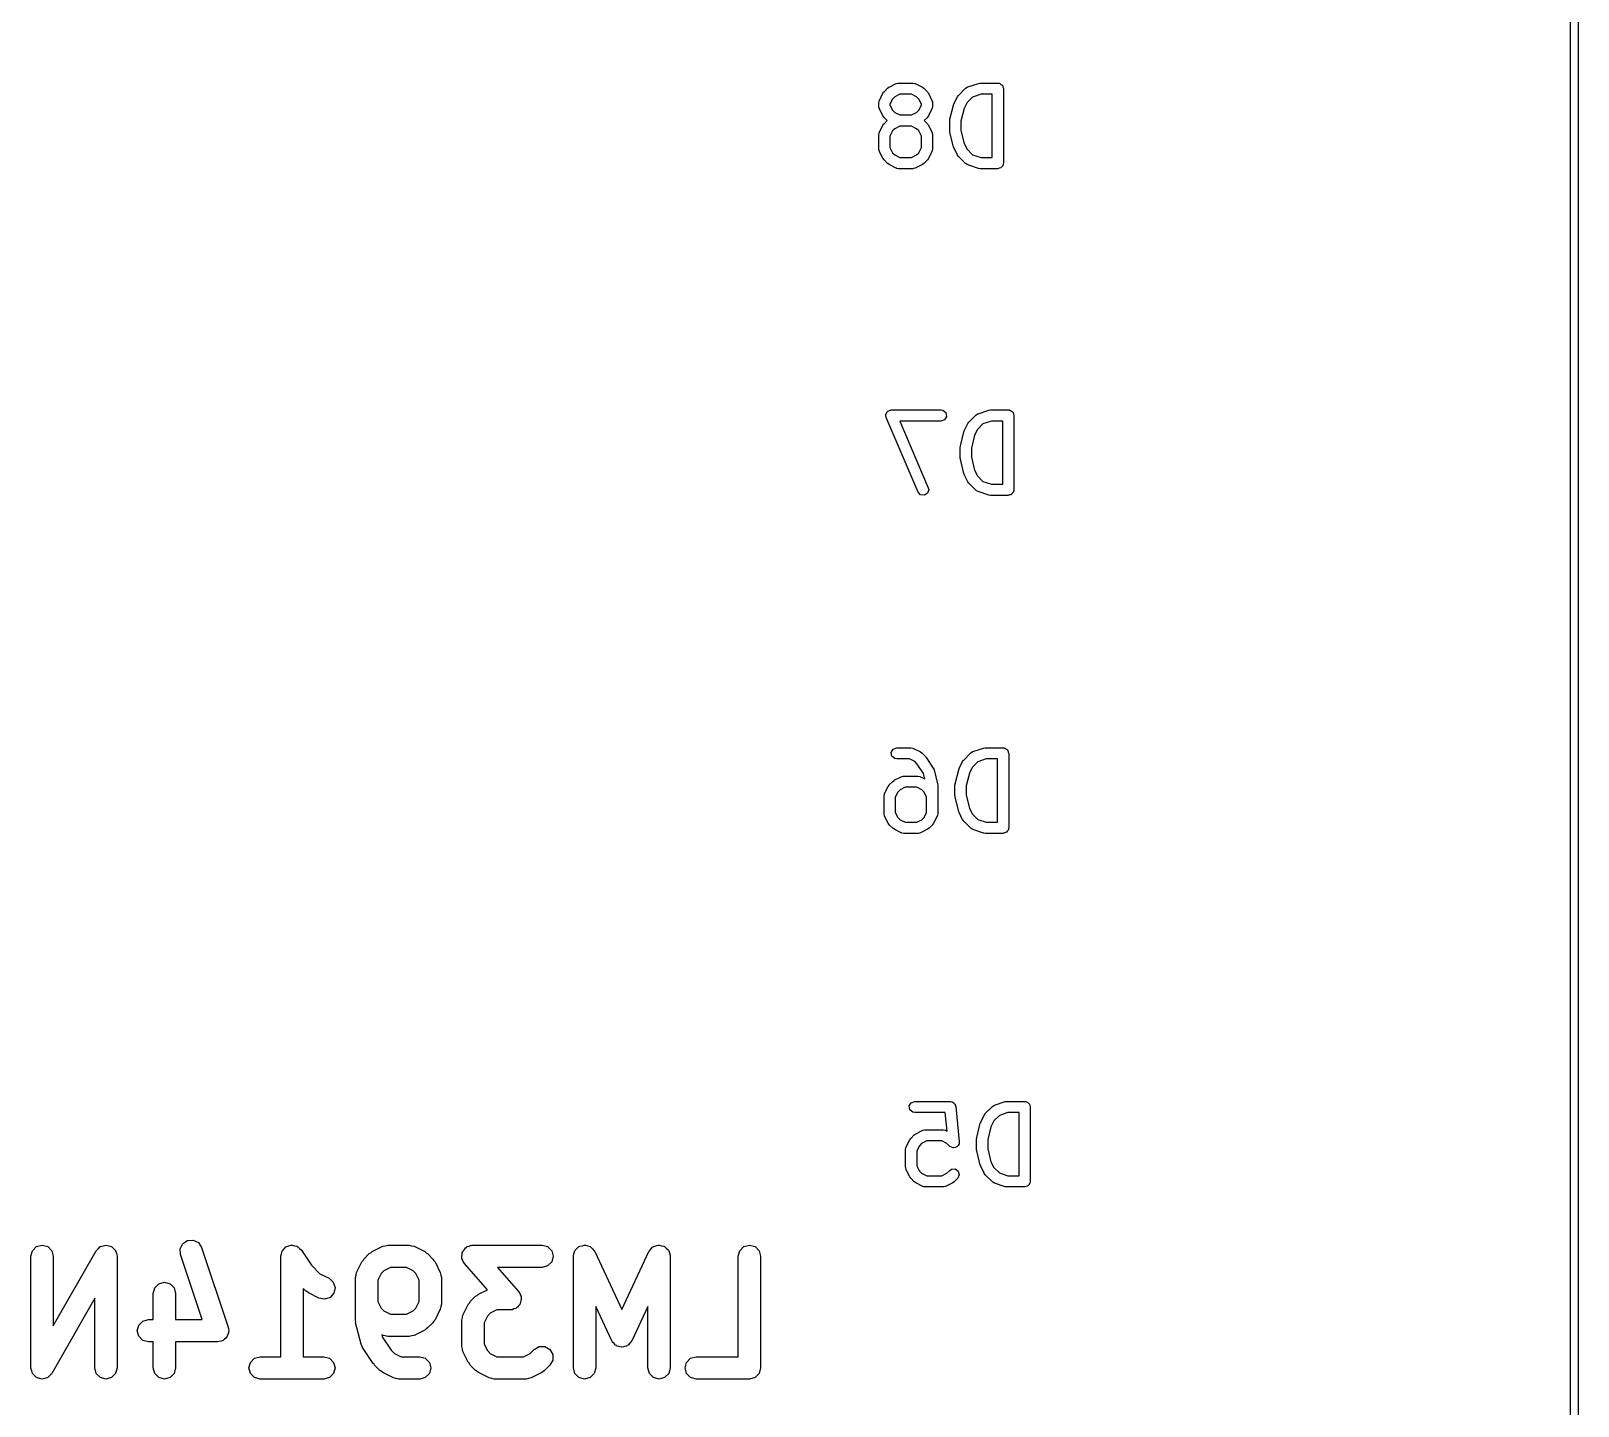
# Model space of a CAD drawing. Extents: x 10 to 287, y -200 to -10.
# Drawn here: x 157.06 to 177.84, y -107.47 to -89 of the extents above; entities that cross this region are included whole.
import ezdxf

# ---------------------------------------------------------------- set-up
doc = ezdxf.new("R2010")
doc.units = 0
doc.layers.add('BLACK', color=7, linetype='CONTINUOUS')

msp = doc.modelspace()

# ---------------------------------------------------------------- linework, layer by layer
at = {"layer": 'BLACK', "linetype": 'CONTINUOUS'}
for p, q in [((177.84, -55.235), (177.84, -125.185)), ((177.74, -125.135), (177.74, -55.285)), ((168.566, -89.767), (168.585, -89.7541)), ((168.585, -89.7541), (168.586, -89.7529)), ((168.586, -89.7529), (168.681, -89.7053)), ((168.681, -89.7053), (168.706, -89.6979)), ((168.706, -89.6979), (168.711, -89.6989)), ((168.711, -89.6989), (168.715, -89.6974)), ((168.715, -89.6974), (168.905, -89.6974)), ((168.905, -89.6974), (168.931, -89.7019)), ((168.931, -89.7019), (168.934, -89.7048)), ((168.934, -89.7048), (168.939, -89.7053)), ((168.939, -89.7053), (169.034, -89.7529)), ((169.034, -89.7529), (169.052, -89.7663)), ((169.614, -89.767), (169.635, -89.752)), ((169.635, -89.752), (169.64, -89.7516)), ((169.64, -89.7516), (169.643, -89.7488)), ((169.643, -89.7488), (169.786, -89.7012)), ((169.786, -89.7012), (169.808, -89.6979)), ((169.808, -89.6979), (169.81, -89.6974)), ((169.81, -89.6974), (170.048, -89.6974)), ((170.048, -89.6974), (170.058, -89.6991)), ((170.058, -89.6991), (170.061, -89.6985)), ((170.061, -89.6985), (170.064, -89.7002)), ((170.064, -89.7002), (170.074, -89.7019)), ((170.074, -89.7019), (170.089, -89.7144)), ((170.089, -89.7144), (170.106, -89.7242)), ((170.106, -89.7242), (170.108, -89.7305)), ((170.108, -89.7305), (170.113, -89.7349)), ((170.113, -89.7349), (170.116, -89.7541)), ((170.116, -89.7541), (170.123, -89.7724)), ((168.449, -89.9629), (168.454, -89.9372)), ((168.449, -90.0105), (168.449, -89.9629)), ((168.454, -89.9372), (168.457, -89.9338)), ((168.457, -89.9293), (168.505, -89.8341)), ((168.457, -89.9338), (168.457, -89.9293)), ((168.505, -89.8341), (168.518, -89.8161)), ((168.518, -89.8161), (168.519, -89.8146)), ((168.519, -89.8146), (168.566, -89.767)), ((168.634, -89.912), (168.599, -89.9806)), ((168.664, -89.8816), (168.634, -89.912)), ((168.732, -89.8474), (168.664, -89.8816)), ((168.888, -89.8474), (168.732, -89.8474)), ((168.956, -89.8816), (168.888, -89.8474)), ((168.986, -89.912), (168.956, -89.8816)), ((169.021, -89.9806), (168.986, -89.912)), ((169.052, -89.7663), (169.054, -89.767)), ((169.054, -89.767), (169.101, -89.8146)), ((169.101, -89.8146), (169.114, -89.833)), ((169.114, -89.833), (169.115, -89.8341)), ((169.115, -89.8341), (169.163, -89.9293)), ((169.163, -89.9293), (169.17, -89.9543)), ((169.17, -89.9543), (169.169, -89.9586)), ((169.169, -89.9586), (169.171, -89.9629)), ((169.171, -89.9629), (169.171, -90.0105)), ((169.457, -89.9769), (169.505, -89.8817)), ((169.505, -89.8817), (169.518, -89.8637)), ((169.518, -89.8637), (169.519, -89.8622)), ((169.519, -89.8622), (169.614, -89.767)), ((169.634, -89.9597), (169.595, -90.0367)), ((169.708, -89.8856), (169.634, -89.9597)), ((169.822, -89.8474), (169.708, -89.8856)), ((169.973, -89.8474), (169.822, -89.8474)), ((169.973, -90.6974), (169.973, -89.8474)), ((170.123, -89.7724), (170.123, -90.7724)), ((168.451, -90.0147), (168.449, -90.0105)), ((168.45, -90.019), (168.451, -90.0147)), ((168.457, -90.044), (168.45, -90.019)), ((168.505, -90.1393), (168.457, -90.044)), ((168.506, -90.1404), (168.505, -90.1393)), ((168.519, -90.1587), (168.506, -90.1404)), ((168.561, -90.201), (168.519, -90.1587)), ((168.599, -89.9806), (168.599, -89.9928)), ((168.599, -89.9928), (168.634, -90.0613)), ((168.634, -90.0613), (168.664, -90.0917)), ((168.664, -90.0917), (168.732, -90.126)), ((168.732, -90.126), (168.888, -90.126)), ((168.888, -90.126), (168.956, -90.0917)), ((168.956, -90.0917), (168.986, -90.0613)), ((168.986, -90.0613), (169.021, -89.9928)), ((169.021, -89.9928), (169.021, -89.9806)), ((169.101, -90.1587), (169.059, -90.201)), ((169.102, -90.1573), (169.101, -90.1587)), ((169.115, -90.1393), (169.102, -90.1573)), ((169.163, -90.044), (169.115, -90.1393)), ((169.166, -90.0361), (169.163, -90.0396)), ((169.163, -90.0396), (169.163, -90.044)), ((169.171, -90.0105), (169.166, -90.0361)), ((169.404, -90.1828), (169.452, -89.9923)), ((169.452, -89.9923), (169.457, -89.9805)), ((169.457, -89.9805), (169.457, -89.9769)), ((169.595, -90.0367), (169.552, -90.2102)), ((168.449, -90.3914), (168.454, -90.3658)), ((168.454, -90.3658), (168.457, -90.3623)), ((168.457, -90.3579), (168.505, -90.2626)), ((168.457, -90.3623), (168.457, -90.3579)), ((168.505, -90.2626), (168.518, -90.2446)), ((168.518, -90.2446), (168.519, -90.2432)), ((168.519, -90.2432), (168.561, -90.201)), ((168.634, -90.3406), (168.599, -90.4091)), ((168.664, -90.3102), (168.634, -90.3406)), ((168.732, -90.276), (168.664, -90.3102)), ((168.888, -90.276), (168.732, -90.276)), ((168.956, -90.3102), (168.888, -90.276)), ((168.986, -90.3406), (168.956, -90.3102)), ((169.021, -90.4091), (168.986, -90.3406)), ((169.059, -90.201), (169.101, -90.2432)), ((169.101, -90.2432), (169.114, -90.2615)), ((169.114, -90.2615), (169.115, -90.2626)), ((169.115, -90.2626), (169.163, -90.3579)), ((169.163, -90.3579), (169.17, -90.3829)), ((169.17, -90.3829), (169.169, -90.3872)), ((169.402, -90.201), (169.404, -90.1862)), ((169.402, -90.3438), (169.402, -90.201)), ((169.403, -90.3471), (169.402, -90.3438)), ((169.404, -90.362), (169.403, -90.3471)), ((169.404, -90.1862), (169.404, -90.1828)), ((169.452, -90.5525), (169.404, -90.362)), ((169.552, -90.2102), (169.552, -90.3346)), ((169.552, -90.3346), (169.595, -90.5081)), ((168.449, -90.5819), (168.449, -90.3914)), ((168.451, -90.5861), (168.449, -90.5819)), ((168.45, -90.5905), (168.451, -90.5861)), ((168.457, -90.6154), (168.45, -90.5905)), ((168.599, -90.4091), (168.599, -90.5642)), ((168.599, -90.5642), (168.634, -90.6327)), ((168.986, -90.6327), (169.021, -90.5642)), ((169.021, -90.5642), (169.021, -90.4091)), ((169.171, -90.5819), (169.166, -90.6076)), ((169.169, -90.3872), (169.171, -90.3914)), ((169.171, -90.3914), (169.171, -90.5819)), ((169.454, -90.5554), (169.452, -90.5525)), ((169.457, -90.5678), (169.454, -90.5554)), ((169.505, -90.6631), (169.457, -90.5678)), ((169.595, -90.5081), (169.634, -90.5851)), ((169.634, -90.5851), (169.708, -90.6592)), ((168.505, -90.7107), (168.457, -90.6154)), ((168.506, -90.7118), (168.505, -90.7107)), ((168.519, -90.7302), (168.506, -90.7118)), ((168.566, -90.7778), (168.519, -90.7302)), ((168.568, -90.7785), (168.566, -90.7778)), ((168.586, -90.7918), (168.568, -90.7785)), ((168.681, -90.8395), (168.586, -90.7918)), ((168.634, -90.6327), (168.664, -90.6631)), ((168.664, -90.6631), (168.732, -90.6974)), ((168.732, -90.6974), (168.888, -90.6974)), ((168.888, -90.6974), (168.956, -90.6631)), ((169.034, -90.7918), (168.939, -90.8395)), ((168.956, -90.6631), (168.986, -90.6327)), ((169.035, -90.7907), (169.034, -90.7918)), ((169.054, -90.7778), (169.035, -90.7907)), ((169.101, -90.7302), (169.054, -90.7778)), ((169.102, -90.7287), (169.101, -90.7302)), ((169.115, -90.7107), (169.102, -90.7287)), ((169.163, -90.6154), (169.115, -90.7107)), ((169.166, -90.6076), (169.163, -90.611)), ((169.163, -90.611), (169.163, -90.6154)), ((169.506, -90.6642), (169.505, -90.6631)), ((169.519, -90.6826), (169.506, -90.6642)), ((169.614, -90.7778), (169.519, -90.6826)), ((169.618, -90.7797), (169.614, -90.7778)), ((169.621, -90.7835), (169.618, -90.7797)), ((169.643, -90.7959), (169.621, -90.7835)), ((169.786, -90.8435), (169.643, -90.7959)), ((169.708, -90.6592), (169.822, -90.6974)), ((169.822, -90.6974), (169.973, -90.6974)), ((170.119, -90.798), (170.106, -90.813)), ((170.12, -90.7883), (170.119, -90.798)), ((170.122, -90.7854), (170.12, -90.7883)), ((170.123, -90.7724), (170.121, -90.7821)), ((170.121, -90.7821), (170.122, -90.7854)), ((168.686, -90.84), (168.681, -90.8395)), ((168.689, -90.8429), (168.686, -90.84)), ((168.715, -90.8474), (168.689, -90.8429)), ((168.905, -90.8474), (168.715, -90.8474)), ((168.909, -90.8458), (168.905, -90.8474)), ((168.914, -90.8469), (168.909, -90.8458)), ((168.939, -90.8395), (168.914, -90.8469)), ((169.788, -90.8435), (169.786, -90.8435)), ((169.81, -90.8474), (169.788, -90.8435)), ((170.048, -90.8474), (169.81, -90.8474)), ((170.066, -90.8407), (170.048, -90.8474)), ((170.086, -90.8373), (170.066, -90.8407)), ((170.09, -90.8321), (170.086, -90.8373)), ((170.096, -90.8298), (170.09, -90.8321)), ((170.106, -90.813), (170.096, -90.8298)), ((168.552, -94.1342), (168.557, -94.1175)), ((168.557, -94.1175), (168.564, -94.1126)), ((168.564, -94.1126), (168.568, -94.1049)), ((168.568, -94.1049), (168.585, -94.0989)), ((168.585, -94.0989), (168.6, -94.0894)), ((168.6, -94.0894), (168.608, -94.0904)), ((168.608, -94.0904), (168.617, -94.0874)), ((168.617, -94.0874), (169.283, -94.0874)), ((169.283, -94.0874), (169.309, -94.0919)), ((169.309, -94.0919), (169.348, -94.1249)), ((169.783, -94.1388), (169.926, -94.0912)), ((169.926, -94.0912), (169.948, -94.0879)), ((169.948, -94.0879), (169.95, -94.0874)), ((169.95, -94.0874), (170.188, -94.0874)), ((170.188, -94.0874), (170.198, -94.0891)), ((170.198, -94.0891), (170.201, -94.0885)), ((170.201, -94.0885), (170.204, -94.0902)), ((170.204, -94.0902), (170.214, -94.0919)), ((170.214, -94.0919), (170.229, -94.1044)), ((170.229, -94.1044), (170.246, -94.1142)), ((170.246, -94.1142), (170.248, -94.1205)), ((170.248, -94.1205), (170.253, -94.1249)), ((168.542, -94.1666), (168.544, -94.1581)), ((168.548, -94.1919), (168.542, -94.1666)), ((168.543, -94.1494), (168.552, -94.1342)), ((168.544, -94.1581), (168.543, -94.1494)), ((168.976, -95.1919), (168.548, -94.1919)), ((169.283, -94.2374), (168.73, -94.2374)), ((168.73, -94.2374), (169.114, -95.1328)), ((169.332, -94.2198), (169.283, -94.2374)), ((169.357, -94.1754), (169.332, -94.2198)), ((169.348, -94.1249), (169.357, -94.1754)), ((169.597, -94.3669), (169.645, -94.2717)), ((169.645, -94.2717), (169.658, -94.2537)), ((169.658, -94.2537), (169.659, -94.2522)), ((169.659, -94.2522), (169.754, -94.157)), ((169.754, -94.157), (169.775, -94.142)), ((169.848, -94.2756), (169.774, -94.3497)), ((169.775, -94.142), (169.78, -94.1416)), ((169.78, -94.1416), (169.783, -94.1388)), ((169.962, -94.2374), (169.848, -94.2756)), ((170.113, -94.2374), (169.962, -94.2374)), ((170.113, -95.0874), (170.113, -94.2374)), ((170.253, -94.1249), (170.256, -94.1441)), ((170.256, -94.1441), (170.263, -94.1624)), ((170.263, -94.1624), (170.263, -95.1624)), ((169.544, -94.5728), (169.592, -94.3823)), ((169.592, -94.3823), (169.597, -94.3705)), ((169.597, -94.3705), (169.597, -94.3669)), ((169.735, -94.4267), (169.692, -94.6002)), ((169.774, -94.3497), (169.735, -94.4267)), ((169.542, -94.591), (169.544, -94.5762)), ((169.542, -94.7338), (169.542, -94.591)), ((169.543, -94.7371), (169.542, -94.7338)), ((169.544, -94.752), (169.543, -94.7371)), ((169.544, -94.5762), (169.544, -94.5728)), ((169.692, -94.6002), (169.692, -94.7246)), ((169.692, -94.7246), (169.735, -94.8981)), ((169.592, -94.9425), (169.544, -94.752)), ((169.594, -94.9454), (169.592, -94.9425)), ((169.597, -94.9578), (169.594, -94.9454)), ((169.735, -94.8981), (169.774, -94.9751)), ((169.12, -95.1582), (169.105, -95.2073)), ((169.114, -95.1328), (169.12, -95.1582)), ((169.645, -95.0531), (169.597, -94.9578)), ((169.646, -95.0542), (169.645, -95.0531)), ((169.659, -95.0726), (169.646, -95.0542)), ((169.754, -95.1678), (169.659, -95.0726)), ((169.774, -94.9751), (169.848, -95.0492)), ((169.848, -95.0492), (169.962, -95.0874)), ((169.962, -95.0874), (170.113, -95.0874)), ((170.263, -95.1624), (170.261, -95.1721)), ((169.011, -95.2293), (168.976, -95.1919)), ((169.062, -95.2354), (169.011, -95.2293)), ((169.105, -95.2073), (169.062, -95.2354)), ((169.758, -95.1697), (169.754, -95.1678)), ((169.761, -95.1735), (169.758, -95.1697)), ((169.783, -95.1859), (169.761, -95.1735)), ((169.926, -95.2335), (169.783, -95.1859)), ((169.928, -95.2335), (169.926, -95.2335)), ((169.95, -95.2374), (169.928, -95.2335)), ((170.188, -95.2374), (169.95, -95.2374)), ((170.206, -95.2307), (170.188, -95.2374)), ((170.226, -95.2273), (170.206, -95.2307)), ((170.23, -95.2221), (170.226, -95.2273)), ((170.236, -95.2198), (170.23, -95.2221)), ((170.246, -95.203), (170.236, -95.2198)), ((170.259, -95.188), (170.246, -95.203)), ((170.26, -95.1783), (170.259, -95.188)), ((170.262, -95.1754), (170.26, -95.1783)), ((170.261, -95.1721), (170.262, -95.1754)), ((168.616, -98.6894), (168.641, -98.6449)), ((168.625, -98.7399), (168.616, -98.6894)), ((168.641, -98.6449), (168.69, -98.6274)), ((168.69, -98.6274), (168.88, -98.6274)), ((168.88, -98.6274), (168.906, -98.6319)), ((168.906, -98.6319), (168.909, -98.6348)), ((168.909, -98.6348), (168.914, -98.6353)), ((168.914, -98.6353), (169.009, -98.6829)), ((169.009, -98.6829), (169.027, -98.6963)), ((169.684, -98.697), (169.705, -98.682)), ((169.705, -98.682), (169.71, -98.6816)), ((169.71, -98.6816), (169.713, -98.6788)), ((169.713, -98.6788), (169.856, -98.6312)), ((169.856, -98.6312), (169.878, -98.6279)), ((169.878, -98.6279), (169.88, -98.6274)), ((169.88, -98.6274), (170.118, -98.6274)), ((170.118, -98.6274), (170.128, -98.6291)), ((170.128, -98.6291), (170.131, -98.6285)), ((170.131, -98.6285), (170.134, -98.6302)), ((170.134, -98.6302), (170.144, -98.6319)), ((170.144, -98.6319), (170.159, -98.6444)), ((170.159, -98.6444), (170.176, -98.6542)), ((170.176, -98.6542), (170.178, -98.6605)), ((170.178, -98.6605), (170.183, -98.6649)), ((170.183, -98.6649), (170.186, -98.6841)), ((170.186, -98.6841), (170.193, -98.7024)), ((168.664, -98.7729), (168.625, -98.7399)), ((168.69, -98.7774), (168.664, -98.7729)), ((168.862, -98.7774), (168.69, -98.7774)), ((168.931, -98.8116), (168.862, -98.7774)), ((168.965, -98.8454), (168.931, -98.8116)), ((169.048, -98.9713), (168.965, -98.8454)), ((169.027, -98.6963), (169.028, -98.697)), ((169.028, -98.697), (169.076, -98.7446)), ((169.076, -98.7446), (169.082, -98.7539)), ((169.082, -98.7539), (169.085, -98.756)), ((169.085, -98.756), (169.18, -98.8989)), ((169.18, -98.8989), (169.191, -98.9219)), ((169.527, -98.9069), (169.575, -98.8117)), ((169.575, -98.8117), (169.588, -98.7937)), ((169.588, -98.7937), (169.589, -98.7922)), ((169.589, -98.7922), (169.684, -98.697)), ((169.704, -98.8897), (169.665, -98.9667)), ((169.778, -98.8156), (169.704, -98.8897)), ((169.892, -98.7774), (169.778, -98.8156)), ((170.043, -98.7774), (169.892, -98.7774)), ((170.043, -99.6274), (170.043, -98.7774)), ((170.193, -98.7024), (170.193, -99.7024)), ((168.589, -99.1255), (168.636, -99.0779)), ((168.636, -99.0779), (168.655, -99.0651)), ((168.655, -99.0651), (168.656, -99.0639)), ((168.656, -99.0639), (168.751, -99.0163)), ((168.751, -99.0163), (168.776, -99.0088)), ((168.776, -99.0088), (168.781, -99.0099)), ((168.781, -99.0099), (168.785, -99.0083)), ((168.785, -99.0083), (168.975, -99.0083)), ((168.975, -99.0083), (169.001, -99.0129)), ((169.001, -99.0129), (169.004, -99.0157)), ((169.004, -99.0157), (169.009, -99.0163)), ((169.009, -99.0163), (169.067, -99.0454)), ((169.067, -99.0454), (169.048, -98.9713)), ((169.191, -98.9219), (169.191, -98.9223)), ((169.191, -98.9223), (169.238, -99.1128)), ((169.474, -99.1128), (169.522, -98.9223)), ((169.522, -98.9223), (169.527, -98.9105)), ((169.527, -98.9105), (169.527, -98.9069)), ((169.665, -98.9667), (169.622, -99.1402)), ((168.519, -99.2738), (168.524, -99.2482)), ((168.519, -99.5119), (168.519, -99.2738)), ((168.524, -99.2482), (168.527, -99.2447)), ((168.527, -99.2403), (168.575, -99.145)), ((168.527, -99.2447), (168.527, -99.2403)), ((168.575, -99.145), (168.588, -99.127)), ((168.588, -99.127), (168.589, -99.1255)), ((168.704, -99.223), (168.669, -99.2915)), ((168.669, -99.2915), (168.669, -99.4942)), ((168.734, -99.1926), (168.704, -99.223)), ((168.802, -99.1583), (168.734, -99.1926)), ((168.958, -99.1583), (168.802, -99.1583)), ((169.026, -99.1926), (168.958, -99.1583)), ((169.056, -99.223), (169.026, -99.1926)), ((169.091, -99.2915), (169.056, -99.223)), ((169.091, -99.4942), (169.091, -99.2915)), ((169.238, -99.1128), (169.24, -99.1277)), ((169.24, -99.1277), (169.241, -99.131)), ((169.241, -99.131), (169.241, -99.5119)), ((169.472, -99.131), (169.474, -99.1162)), ((169.472, -99.2738), (169.472, -99.131)), ((169.473, -99.2771), (169.472, -99.2738)), ((169.474, -99.292), (169.473, -99.2771)), ((169.474, -99.1162), (169.474, -99.1128)), ((169.522, -99.4825), (169.474, -99.292)), ((169.622, -99.1402), (169.622, -99.2646)), ((169.622, -99.2646), (169.665, -99.4381)), ((168.521, -99.5161), (168.519, -99.5119)), ((168.52, -99.5205), (168.521, -99.5161)), ((168.527, -99.5454), (168.52, -99.5205)), ((168.669, -99.4942), (168.704, -99.5627)), ((169.056, -99.5627), (169.091, -99.4942)), ((169.241, -99.5119), (169.236, -99.5376)), ((169.524, -99.4854), (169.522, -99.4825)), ((169.527, -99.4978), (169.524, -99.4854)), ((169.575, -99.5931), (169.527, -99.4978)), ((169.665, -99.4381), (169.704, -99.5151)), ((169.704, -99.5151), (169.778, -99.5892)), ((168.575, -99.6407), (168.527, -99.5454)), ((168.576, -99.6418), (168.575, -99.6407)), ((168.589, -99.6602), (168.576, -99.6418)), ((168.636, -99.7078), (168.589, -99.6602)), ((168.638, -99.7085), (168.636, -99.7078)), ((168.656, -99.7218), (168.638, -99.7085)), ((168.751, -99.7695), (168.656, -99.7218)), ((168.704, -99.5627), (168.734, -99.5931)), ((168.734, -99.5931), (168.802, -99.6274)), ((168.802, -99.6274), (168.958, -99.6274)), ((168.958, -99.6274), (169.026, -99.5931)), ((169.104, -99.7218), (169.009, -99.7695)), ((169.026, -99.5931), (169.056, -99.5627)), ((169.105, -99.7207), (169.104, -99.7218)), ((169.124, -99.7078), (169.105, -99.7207)), ((169.171, -99.6602), (169.124, -99.7078)), ((169.172, -99.6587), (169.171, -99.6602)), ((169.185, -99.6407), (169.172, -99.6587)), ((169.233, -99.5454), (169.185, -99.6407)), ((169.236, -99.5376), (169.233, -99.541)), ((169.233, -99.541), (169.233, -99.5454)), ((169.576, -99.5942), (169.575, -99.5931)), ((169.589, -99.6126), (169.576, -99.5942)), ((169.684, -99.7078), (169.589, -99.6126)), ((169.688, -99.7097), (169.684, -99.7078)), ((169.691, -99.7135), (169.688, -99.7097)), ((169.713, -99.7259), (169.691, -99.7135)), ((169.856, -99.7735), (169.713, -99.7259)), ((169.778, -99.5892), (169.892, -99.6274)), ((169.892, -99.6274), (170.043, -99.6274)), ((170.189, -99.728), (170.176, -99.743)), ((170.19, -99.7183), (170.189, -99.728)), ((170.192, -99.7154), (170.19, -99.7183)), ((170.193, -99.7024), (170.191, -99.7121)), ((170.191, -99.7121), (170.192, -99.7154)), ((168.756, -99.77), (168.751, -99.7695)), ((168.759, -99.7729), (168.756, -99.77)), ((168.785, -99.7774), (168.759, -99.7729)), ((168.975, -99.7774), (168.785, -99.7774)), ((168.979, -99.7758), (168.975, -99.7774)), ((168.984, -99.7769), (168.979, -99.7758)), ((169.009, -99.7695), (168.984, -99.7769)), ((169.858, -99.7735), (169.856, -99.7735)), ((169.88, -99.7774), (169.858, -99.7735)), ((170.118, -99.7774), (169.88, -99.7774)), ((170.136, -99.7707), (170.118, -99.7774)), ((170.156, -99.7673), (170.136, -99.7707)), ((170.16, -99.7621), (170.156, -99.7673)), ((170.166, -99.7598), (170.16, -99.7621)), ((170.176, -99.743), (170.166, -99.7598)), ((168.858, -103.439), (168.884, -103.395)), ((168.867, -103.49), (168.858, -103.439)), ((168.884, -103.395), (168.932, -103.377)), ((168.932, -103.377), (169.408, -103.377)), ((169.408, -103.377), (169.412, -103.378)), ((169.412, -103.378), (169.414, -103.378)), ((169.414, -103.378), (169.417, -103.379)), ((169.417, -103.379), (169.434, -103.382)), ((169.434, -103.382), (169.446, -103.392)), ((169.446, -103.392), (169.46, -103.399)), ((169.46, -103.399), (169.465, -103.408)), ((169.465, -103.408), (169.473, -103.415)), ((169.473, -103.415), (169.476, -103.431)), ((169.476, -103.431), (169.483, -103.445)), ((169.483, -103.445), (169.53, -103.921)), ((169.879, -103.542), (169.974, -103.447)), ((169.974, -103.447), (169.995, -103.432)), ((169.995, -103.432), (170, -103.432)), ((170, -103.432), (170.003, -103.429)), ((170.003, -103.429), (170.146, -103.381)), ((170.146, -103.381), (170.168, -103.378)), ((170.168, -103.378), (170.17, -103.377)), ((170.17, -103.377), (170.408, -103.377)), ((170.408, -103.377), (170.418, -103.379)), ((170.418, -103.379), (170.421, -103.379)), ((170.421, -103.379), (170.424, -103.38)), ((170.424, -103.38), (170.434, -103.382)), ((170.434, -103.382), (170.449, -103.394)), ((170.449, -103.394), (170.466, -103.404)), ((170.466, -103.404), (170.468, -103.411)), ((170.468, -103.411), (170.473, -103.415)), ((170.473, -103.415), (170.476, -103.434)), ((170.476, -103.434), (170.483, -103.452)), ((170.483, -103.452), (170.483, -104.452)), ((168.906, -103.523), (168.867, -103.49)), ((168.932, -103.527), (168.906, -103.523)), ((169.34, -103.527), (168.932, -103.527)), ((169.365, -103.776), (169.34, -103.527)), ((169.764, -103.863), (169.812, -103.672)), ((169.812, -103.672), (169.817, -103.66)), ((169.817, -103.657), (169.865, -103.562)), ((169.817, -103.66), (169.817, -103.657)), ((169.865, -103.562), (169.878, -103.544)), ((169.878, -103.544), (169.879, -103.542)), ((169.994, -103.64), (169.955, -103.717)), ((170.068, -103.566), (169.994, -103.64)), ((170.182, -103.527), (170.068, -103.566)), ((170.333, -103.527), (170.182, -103.527)), ((170.333, -104.377), (170.333, -103.527)), ((168.865, -103.895), (168.878, -103.877)), ((168.878, -103.877), (168.879, -103.876)), ((168.879, -103.876), (168.926, -103.828)), ((168.926, -103.828), (168.945, -103.815)), ((168.945, -103.815), (168.946, -103.814)), ((168.946, -103.814), (169.041, -103.766)), ((169.041, -103.766), (169.066, -103.759)), ((169.066, -103.759), (169.071, -103.76)), ((169.071, -103.76), (169.075, -103.758)), ((169.075, -103.758), (169.313, -103.758)), ((169.313, -103.758), (169.339, -103.763)), ((169.339, -103.763), (169.342, -103.766)), ((169.342, -103.766), (169.346, -103.766)), ((169.346, -103.766), (169.365, -103.776)), ((169.762, -103.881), (169.764, -103.866)), ((169.762, -104.024), (169.762, -103.881)), ((169.764, -103.866), (169.764, -103.863)), ((169.955, -103.717), (169.912, -103.89)), ((168.809, -104.024), (168.814, -103.998)), ((168.809, -104.262), (168.809, -104.024)), ((168.814, -103.998), (168.817, -103.995)), ((168.817, -103.99), (168.865, -103.895)), ((168.817, -103.995), (168.817, -103.99)), ((168.994, -103.973), (168.959, -104.042)), ((168.959, -104.042), (168.959, -104.244)), ((169.024, -103.943), (168.994, -103.973)), ((169.092, -103.908), (169.024, -103.943)), ((169.295, -103.908), (169.092, -103.908)), ((169.364, -103.943), (169.295, -103.908)), ((169.403, -103.982), (169.364, -103.943)), ((169.426, -103.993), (169.403, -103.982)), ((169.403, -103.982), (169.403, -103.982)), ((169.403, -103.982), (169.403, -103.982)), ((169.449, -104.003), (169.426, -103.993)), ((169.45, -104.003), (169.449, -104.003)), ((169.474, -103.997), (169.45, -104.003)), ((169.45, -104.003), (169.45, -104.003)), ((169.499, -103.99), (169.474, -103.997)), ((169.514, -103.969), (169.499, -103.989)), ((169.499, -103.989), (169.499, -103.99)), ((169.499, -103.99), (169.499, -103.99)), ((169.528, -103.948), (169.514, -103.969)), ((169.53, -103.921), (169.528, -103.947)), ((169.528, -103.947), (169.528, -103.947)), ((169.528, -103.947), (169.528, -103.948)), ((169.763, -104.027), (169.762, -104.024)), ((169.764, -104.042), (169.763, -104.027)), ((169.812, -104.232), (169.764, -104.042)), ((169.912, -103.89), (169.912, -104.015)), ((169.912, -104.015), (169.955, -104.188)), ((168.811, -104.266), (168.809, -104.262)), ((168.81, -104.27), (168.811, -104.266)), ((168.817, -104.295), (168.81, -104.27)), ((168.865, -104.391), (168.817, -104.295)), ((168.959, -104.244), (168.994, -104.313)), ((169.364, -104.343), (169.403, -104.304)), ((169.403, -104.304), (169.424, -104.289)), ((169.424, -104.289), (169.475, -104.285)), ((169.475, -104.285), (169.517, -104.314)), ((169.814, -104.235), (169.812, -104.232)), ((169.817, -104.248), (169.814, -104.235)), ((169.865, -104.343), (169.817, -104.248)), ((169.955, -104.188), (169.994, -104.265)), ((169.994, -104.265), (170.068, -104.339)), ((168.866, -104.392), (168.865, -104.391)), ((168.879, -104.41), (168.866, -104.392)), ((168.926, -104.458), (168.879, -104.41)), ((168.928, -104.458), (168.926, -104.458)), ((168.946, -104.472), (168.928, -104.458)), ((169.041, -104.519), (168.946, -104.472)), ((168.994, -104.313), (169.024, -104.343)), ((169.024, -104.343), (169.092, -104.377)), ((169.092, -104.377), (169.295, -104.377)), ((169.295, -104.377), (169.364, -104.343)), ((169.442, -104.472), (169.346, -104.519)), ((169.443, -104.471), (169.442, -104.472)), ((169.461, -104.458), (169.443, -104.471)), ((169.509, -104.41), (169.461, -104.458)), ((169.53, -104.364), (169.509, -104.41)), ((169.517, -104.314), (169.53, -104.364)), ((169.866, -104.344), (169.865, -104.343)), ((169.879, -104.363), (169.866, -104.344)), ((169.974, -104.458), (169.879, -104.363)), ((169.978, -104.46), (169.974, -104.458)), ((169.981, -104.464), (169.978, -104.46)), ((170.003, -104.476), (169.981, -104.464)), ((170.146, -104.524), (170.003, -104.476)), ((170.068, -104.339), (170.182, -104.377)), ((170.182, -104.377), (170.333, -104.377)), ((170.45, -104.512), (170.446, -104.517)), ((170.456, -104.51), (170.45, -104.512)), ((170.466, -104.493), (170.456, -104.51)), ((170.479, -104.478), (170.466, -104.493)), ((170.48, -104.468), (170.479, -104.478)), ((170.482, -104.465), (170.48, -104.468)), ((170.483, -104.452), (170.481, -104.462)), ((170.481, -104.462), (170.482, -104.465)), ((169.046, -104.52), (169.041, -104.519)), ((169.049, -104.523), (169.046, -104.52)), ((169.075, -104.527), (169.049, -104.523)), ((169.313, -104.527), (169.075, -104.527)), ((169.317, -104.526), (169.313, -104.527)), ((169.321, -104.527), (169.317, -104.526)), ((169.346, -104.519), (169.321, -104.527)), ((170.148, -104.523), (170.146, -104.524)), ((170.17, -104.527), (170.148, -104.523)), ((170.408, -104.527), (170.17, -104.527)), ((170.426, -104.521), (170.408, -104.527)), ((170.446, -104.517), (170.426, -104.521)), ((157.082, -105.383), (157.137, -105.328)), ((157.137, -105.328), (157.212, -105.308)), ((157.212, -105.308), (157.287, -105.328)), ((157.287, -105.328), (157.342, -105.383)), ((157.966, -105.356), (157.993, -105.328)), ((157.993, -105.328), (157.994, -105.328)), ((157.994, -105.328), (158.031, -105.318)), ((157.994, -105.328), (157.994, -105.328)), ((158.031, -105.318), (158.068, -105.308)), ((158.068, -105.308), (158.069, -105.308)), ((158.069, -105.308), (158.069, -105.308)), ((158.069, -105.308), (158.106, -105.318)), ((158.106, -105.318), (158.143, -105.328)), ((158.143, -105.328), (158.144, -105.328)), ((158.144, -105.328), (158.144, -105.328)), ((158.144, -105.328), (158.171, -105.355)), ((159.065, -105.356), (159.1, -105.287)), ((159.1, -105.287), (159.164, -105.244)), ((159.164, -105.244), (159.242, -105.24)), ((159.242, -105.24), (159.311, -105.274)), ((159.311, -105.274), (159.354, -105.339)), ((159.354, -105.339), (159.711, -106.41)), ((160.463, -105.359), (160.486, -105.333)), ((160.486, -105.333), (160.49, -105.332)), ((160.49, -105.332), (160.494, -105.328)), ((160.494, -105.328), (160.527, -105.319)), ((160.527, -105.319), (160.559, -105.308)), ((160.559, -105.308), (160.564, -105.309)), ((160.564, -105.309), (160.569, -105.308)), ((160.569, -105.308), (160.602, -105.317)), ((160.602, -105.317), (160.635, -105.323)), ((160.635, -105.323), (160.639, -105.327)), ((160.639, -105.327), (160.644, -105.328)), ((160.644, -105.328), (160.668, -105.352)), ((161.645, -105.395), (161.788, -105.324)), ((161.788, -105.324), (161.821, -105.317)), ((161.821, -105.317), (161.855, -105.308)), ((161.855, -105.308), (162.14, -105.308)), ((162.14, -105.308), (162.174, -105.317)), ((162.174, -105.317), (162.207, -105.324)), ((162.207, -105.324), (162.35, -105.395)), ((162.899, -105.345), (162.912, -105.338)), ((162.912, -105.338), (162.922, -105.328)), ((162.922, -105.328), (162.946, -105.322)), ((162.946, -105.322), (162.968, -105.311)), ((162.968, -105.311), (162.983, -105.312)), ((162.983, -105.312), (162.997, -105.308)), ((162.997, -105.308), (163.926, -105.308)), ((163.926, -105.308), (164.001, -105.328)), ((164.001, -105.328), (164.056, -105.383)), ((164.399, -105.351), (164.422, -105.328)), ((164.422, -105.328), (164.429, -105.326)), ((164.429, -105.326), (164.434, -105.322)), ((164.434, -105.322), (164.466, -105.316)), ((164.466, -105.316), (164.497, -105.308)), ((164.497, -105.308), (164.504, -105.31)), ((164.504, -105.31), (164.51, -105.308)), ((164.51, -105.308), (164.541, -105.32)), ((164.541, -105.32), (164.572, -105.328)), ((164.572, -105.328), (164.577, -105.333)), ((164.577, -105.333), (164.583, -105.335)), ((164.583, -105.335), (164.604, -105.36)), ((165.391, -105.36), (165.411, -105.335)), ((165.411, -105.335), (165.418, -105.333)), ((165.418, -105.333), (165.422, -105.328)), ((165.422, -105.328), (165.454, -105.32)), ((165.454, -105.32), (165.484, -105.308)), ((165.484, -105.308), (165.491, -105.31)), ((165.491, -105.31), (165.497, -105.308)), ((165.497, -105.308), (165.529, -105.316)), ((165.529, -105.316), (165.561, -105.322)), ((165.561, -105.322), (165.566, -105.326)), ((165.566, -105.326), (165.572, -105.328)), ((165.572, -105.328), (165.595, -105.351)), ((166.582, -105.383), (166.637, -105.328)), ((166.637, -105.328), (166.712, -105.308)), ((166.712, -105.308), (166.787, -105.328)), ((166.787, -105.328), (166.842, -105.383)), ((157.062, -105.458), (157.082, -105.383)), ((157.062, -106.958), (157.062, -105.458)), ((157.342, -105.383), (157.362, -105.458)), ((157.362, -106.393), (157.939, -105.384)), ((157.362, -105.458), (157.362, -106.393)), ((157.939, -105.383), (157.966, -105.356)), ((157.939, -105.384), (157.939, -105.383)), ((157.939, -105.383), (157.939, -105.383)), ((158.171, -105.355), (158.198, -105.382)), ((158.198, -105.382), (158.199, -105.383)), ((158.199, -105.383), (158.199, -105.383)), ((158.199, -105.383), (158.209, -105.42)), ((158.209, -105.42), (158.219, -105.457)), ((158.219, -105.457), (158.219, -105.458)), ((158.219, -105.458), (158.219, -105.458)), ((158.219, -105.458), (158.219, -106.958)), ((159.069, -105.434), (159.065, -105.356)), ((159.361, -106.308), (159.069, -105.434)), ((160.419, -105.458), (160.428, -105.425)), ((160.419, -106.808), (160.419, -105.458)), ((160.428, -105.425), (160.434, -105.391)), ((160.434, -105.391), (160.438, -105.388)), ((160.438, -105.388), (160.439, -105.383)), ((160.439, -105.383), (160.463, -105.359)), ((160.668, -105.352), (160.694, -105.375)), ((160.694, -105.375), (160.828, -105.577)), ((161.435, -105.677), (161.506, -105.534)), ((161.506, -105.534), (161.522, -105.516)), ((161.522, -105.516), (161.534, -105.495)), ((161.534, -105.495), (161.606, -105.423)), ((161.606, -105.423), (161.627, -105.411)), ((161.627, -105.411), (161.645, -105.395)), ((162.35, -105.395), (162.368, -105.411)), ((162.368, -105.411), (162.389, -105.423)), ((162.389, -105.423), (162.461, -105.495)), ((162.461, -105.495), (162.473, -105.516)), ((162.473, -105.516), (162.489, -105.534)), ((162.489, -105.534), (162.56, -105.677)), ((162.847, -105.458), (162.854, -105.434)), ((162.851, -105.472), (162.847, -105.458)), ((162.85, -105.487), (162.851, -105.472)), ((162.861, -105.509), (162.85, -105.487)), ((162.854, -105.434), (162.855, -105.41)), ((162.855, -105.41), (162.864, -105.397)), ((162.868, -105.533), (162.861, -105.509)), ((162.864, -105.397), (162.868, -105.383)), ((162.868, -105.383), (162.885, -105.366)), ((162.878, -105.543), (162.868, -105.533)), ((162.885, -105.557), (162.878, -105.543)), ((162.885, -105.366), (162.899, -105.345)), ((164.056, -105.533), (164.001, -105.588)), ((164.056, -105.383), (164.076, -105.458)), ((164.076, -105.458), (164.056, -105.533)), ((164.347, -105.458), (164.349, -105.451)), ((164.347, -106.958), (164.347, -105.458)), ((164.348, -105.445), (164.359, -105.414)), ((164.349, -105.451), (164.348, -105.445)), ((164.359, -105.414), (164.368, -105.383)), ((164.368, -105.383), (164.372, -105.378)), ((164.372, -105.378), (164.375, -105.372)), ((164.375, -105.372), (164.399, -105.351)), ((164.604, -105.36), (164.627, -105.383)), ((164.627, -105.383), (164.629, -105.389)), ((164.629, -105.389), (164.633, -105.394)), ((164.633, -105.394), (164.997, -106.175)), ((164.997, -106.175), (165.362, -105.394)), ((165.362, -105.394), (165.366, -105.389)), ((165.366, -105.389), (165.368, -105.383)), ((165.368, -105.383), (165.391, -105.36)), ((165.595, -105.351), (165.62, -105.372)), ((165.62, -105.372), (165.623, -105.378)), ((165.623, -105.378), (165.627, -105.383)), ((165.627, -105.383), (165.636, -105.414)), ((165.636, -105.414), (165.647, -105.445)), ((165.647, -105.445), (165.646, -105.451)), ((165.646, -105.451), (165.647, -105.458)), ((165.647, -105.458), (165.647, -106.958)), ((166.562, -105.458), (166.582, -105.383)), ((166.562, -106.808), (166.562, -105.458)), ((166.842, -105.383), (166.862, -105.458)), ((166.862, -105.458), (166.862, -106.958)), ((160.828, -105.577), (160.943, -105.692)), ((160.943, -105.692), (161.065, -105.752)), ((161.065, -105.752), (161.123, -105.804)), ((161.419, -105.744), (161.428, -105.71)), ((161.419, -106.315), (161.419, -105.744)), ((161.428, -105.71), (161.435, -105.677)), ((161.764, -105.69), (161.719, -105.779)), ((161.801, -105.653), (161.764, -105.69)), ((161.89, -105.608), (161.801, -105.653)), ((162.105, -105.608), (161.89, -105.608)), ((162.194, -105.653), (162.105, -105.608)), ((162.231, -105.69), (162.194, -105.653)), ((162.276, -105.779), (162.231, -105.69)), ((162.56, -105.677), (162.567, -105.71)), ((162.567, -105.71), (162.576, -105.744)), ((162.576, -105.744), (162.576, -106.101)), ((163.192, -105.907), (162.885, -105.557)), ((163.926, -105.608), (163.328, -105.608)), ((163.328, -105.608), (163.61, -105.931)), ((164.001, -105.588), (163.926, -105.608)), ((158.705, -105.958), (158.725, -105.883)), ((158.705, -106.308), (158.705, -105.958)), ((158.725, -105.883), (158.78, -105.828)), ((158.78, -105.828), (158.855, -105.808)), ((158.855, -105.808), (158.93, -105.828)), ((158.93, -105.828), (158.985, -105.883)), ((158.985, -105.883), (159.005, -105.958)), ((159.005, -105.958), (159.005, -106.308)), ((160.749, -105.921), (160.719, -105.891)), ((160.719, -105.891), (160.719, -106.808)), ((160.769, -105.933), (160.749, -105.921)), ((160.788, -105.949), (160.769, -105.933)), ((160.93, -106.021), (160.788, -105.949)), ((161.132, -105.954), (161.08, -106.012)), ((161.123, -105.804), (161.147, -105.878)), ((161.147, -105.878), (161.132, -105.954)), ((161.719, -105.779), (161.719, -106.065)), ((162.276, -106.065), (162.276, -105.779)), ((163.055, -105.983), (163.073, -105.967)), ((163.073, -105.967), (163.192, -105.907)), ((163.61, -105.931), (163.617, -105.944)), ((163.617, -105.944), (163.627, -105.954)), ((163.627, -105.954), (163.634, -105.978)), ((157.919, -106.023), (157.342, -107.032)), ((157.919, -106.958), (157.919, -106.023)), ((161.006, -106.036), (160.93, -106.021)), ((161.08, -106.012), (161.006, -106.036)), ((161.719, -106.065), (161.764, -106.155)), ((161.764, -106.155), (161.801, -106.192)), ((162.194, -106.192), (162.231, -106.155)), ((162.231, -106.155), (162.276, -106.065)), ((162.56, -106.168), (162.489, -106.311)), ((162.567, -106.134), (162.56, -106.168)), ((162.576, -106.101), (162.567, -106.134)), ((162.863, -106.248), (162.935, -106.105)), ((162.935, -106.105), (162.951, -106.087)), ((162.951, -106.087), (162.963, -106.066)), ((162.963, -106.066), (163.034, -105.995)), ((163.034, -105.995), (163.055, -105.983)), ((163.549, -106.166), (163.527, -106.177)), ((163.572, -106.159), (163.549, -106.166)), ((163.583, -106.149), (163.572, -106.159)), ((163.596, -106.142), (163.583, -106.149)), ((163.61, -106.122), (163.596, -106.142)), ((163.627, -106.104), (163.61, -106.122)), ((163.631, -106.09), (163.627, -106.104)), ((163.639, -106.078), (163.631, -106.09)), ((163.634, -105.978), (163.645, -106)), ((163.641, -106.053), (163.639, -106.078)), ((163.647, -106.029), (163.641, -106.053)), ((163.645, -106), (163.644, -106.015)), ((163.644, -106.015), (163.647, -106.029)), ((164.862, -106.593), (164.647, -106.134)), ((164.647, -106.134), (164.647, -106.958)), ((165.347, -106.134), (165.133, -106.593)), ((165.347, -106.958), (165.347, -106.134)), ((158.49, -106.458), (158.51, -106.383)), ((158.51, -106.383), (158.565, -106.328)), ((158.565, -106.328), (158.64, -106.308)), ((158.64, -106.308), (158.705, -106.308)), ((159.005, -106.308), (159.361, -106.308)), ((161.424, -106.333), (161.419, -106.315)), ((161.423, -106.351), (161.424, -106.333)), ((161.495, -106.637), (161.423, -106.351)), ((161.801, -106.192), (161.89, -106.236)), ((161.89, -106.236), (162.105, -106.236)), ((162.105, -106.236), (162.194, -106.192)), ((162.461, -106.35), (162.389, -106.421)), ((162.473, -106.329), (162.461, -106.35)), ((162.489, -106.311), (162.473, -106.329)), ((162.847, -106.315), (162.856, -106.282)), ((162.847, -106.672), (162.847, -106.315)), ((162.856, -106.282), (162.863, -106.248)), ((163.192, -106.261), (163.147, -106.35)), ((163.147, -106.35), (163.147, -106.637)), ((163.229, -106.224), (163.192, -106.261)), ((163.319, -106.179), (163.229, -106.224)), ((163.497, -106.179), (163.319, -106.179)), ((163.512, -106.176), (163.497, -106.179)), ((163.527, -106.177), (163.512, -106.176)), ((158.51, -106.533), (158.49, -106.458)), ((158.565, -106.588), (158.51, -106.533)), ((158.64, -106.608), (158.565, -106.588)), ((159.644, -106.588), (159.629, -106.592)), ((159.661, -106.571), (159.644, -106.588)), ((159.681, -106.557), (159.661, -106.571)), ((159.688, -106.544), (159.681, -106.557)), ((159.699, -106.533), (159.688, -106.544)), ((159.705, -106.51), (159.699, -106.533)), ((159.716, -106.488), (159.705, -106.51)), ((159.711, -106.41), (159.713, -106.435)), ((159.713, -106.435), (159.719, -106.458)), ((159.719, -106.458), (159.715, -106.473)), ((159.715, -106.473), (159.716, -106.488)), ((161.788, -106.521), (161.773, -106.513)), ((161.773, -106.513), (161.78, -106.539)), ((161.78, -106.539), (161.9, -106.72)), ((161.821, -106.528), (161.788, -106.521)), ((161.855, -106.536), (161.821, -106.528)), ((162.14, -106.536), (161.855, -106.536)), ((162.174, -106.528), (162.14, -106.536)), ((162.207, -106.521), (162.174, -106.528)), ((162.35, -106.449), (162.207, -106.521)), ((162.368, -106.433), (162.35, -106.449)), ((162.389, -106.421), (162.368, -106.433)), ((158.705, -106.608), (158.64, -106.608)), ((158.705, -106.958), (158.705, -106.608)), ((159.569, -106.608), (159.005, -106.608)), ((159.005, -106.608), (159.005, -106.958)), ((159.592, -106.602), (159.569, -106.608)), ((159.616, -106.6), (159.592, -106.602)), ((159.629, -106.592), (159.616, -106.6)), ((161.507, -106.66), (161.495, -106.637)), ((161.516, -106.684), (161.507, -106.66)), ((161.658, -106.898), (161.516, -106.684)), ((161.9, -106.72), (161.943, -106.763)), ((161.943, -106.763), (162.033, -106.808)), ((162.856, -106.706), (162.847, -106.672)), ((162.863, -106.739), (162.856, -106.706)), ((162.935, -106.882), (162.863, -106.739)), ((163.147, -106.637), (163.192, -106.726)), ((163.192, -106.726), (163.229, -106.763)), ((163.229, -106.763), (163.319, -106.808)), ((163.676, -106.808), (163.766, -106.763)), ((163.766, -106.763), (163.82, -106.709)), ((163.82, -106.709), (163.887, -106.67)), ((163.887, -106.67), (163.965, -106.67)), ((163.965, -106.67), (164.032, -106.709)), ((164.032, -106.709), (164.071, -106.776)), ((164.071, -106.776), (164.071, -106.854)), ((164.87, -106.603), (164.862, -106.593)), ((164.875, -106.615), (164.87, -106.603)), ((164.895, -106.632), (164.875, -106.615)), ((164.911, -106.652), (164.895, -106.632)), ((164.924, -106.657), (164.911, -106.652)), ((164.934, -106.665), (164.924, -106.657)), ((164.96, -106.67), (164.934, -106.665)), ((164.984, -106.679), (164.96, -106.67)), ((164.997, -106.676), (164.984, -106.679)), ((165.01, -106.679), (164.997, -106.676)), ((165.035, -106.67), (165.01, -106.679)), ((165.061, -106.665), (165.035, -106.67)), ((165.071, -106.657), (165.061, -106.665)), ((165.083, -106.652), (165.071, -106.657)), ((165.1, -106.632), (165.083, -106.652)), ((165.12, -106.615), (165.1, -106.632)), ((165.125, -106.603), (165.12, -106.615)), ((165.133, -106.593), (165.125, -106.603)), ((157.062, -106.959), (157.062, -106.958)), ((157.062, -106.958), (157.062, -106.958)), ((157.072, -106.996), (157.062, -106.959)), ((157.082, -107.033), (157.072, -106.996)), ((157.939, -107.033), (157.919, -106.958)), ((158.219, -106.958), (158.199, -107.033)), ((158.725, -107.033), (158.705, -106.958)), ((159.005, -106.958), (158.985, -107.033)), ((159.99, -106.958), (160.01, -106.883)), ((160.01, -107.033), (159.99, -106.958)), ((160.01, -106.883), (160.065, -106.828)), ((160.065, -106.828), (160.14, -106.808)), ((160.14, -106.808), (160.419, -106.808)), ((160.719, -106.808), (160.997, -106.808)), ((160.997, -106.808), (161.072, -106.828)), ((161.072, -106.828), (161.127, -106.883)), ((161.127, -106.883), (161.147, -106.958)), ((161.147, -106.958), (161.127, -107.033)), ((161.67, -106.908), (161.658, -106.898)), ((161.677, -106.921), (161.67, -106.908)), ((161.749, -106.993), (161.677, -106.921)), ((161.769, -107.005), (161.749, -106.993)), ((161.788, -107.021), (161.769, -107.005)), ((162.033, -106.808), (162.283, -106.808)), ((162.283, -106.808), (162.358, -106.828)), ((162.358, -106.828), (162.413, -106.883)), ((162.413, -106.883), (162.433, -106.958)), ((162.433, -106.958), (162.413, -107.033)), ((162.951, -106.9), (162.935, -106.882)), ((162.963, -106.921), (162.951, -106.9)), ((163.034, -106.993), (162.963, -106.921)), ((163.055, -107.005), (163.034, -106.993)), ((163.073, -107.021), (163.055, -107.005)), ((163.319, -106.808), (163.676, -106.808)), ((163.94, -107.005), (163.922, -107.021)), ((163.961, -106.993), (163.94, -107.005)), ((164.032, -106.921), (163.961, -106.993)), ((164.071, -106.854), (164.032, -106.921)), ((164.368, -107.033), (164.347, -106.958)), ((164.647, -106.958), (164.627, -107.033)), ((165.368, -107.033), (165.347, -106.958)), ((165.647, -106.958), (165.627, -107.033)), ((165.847, -106.958), (165.868, -106.883)), ((165.868, -107.033), (165.847, -106.958)), ((165.868, -106.883), (165.922, -106.828)), ((165.922, -106.828), (165.997, -106.808)), ((165.997, -106.808), (166.562, -106.808)), ((166.862, -106.958), (166.842, -107.033)), ((157.082, -107.034), (157.082, -107.033)), ((157.082, -107.033), (157.082, -107.033)), ((157.11, -107.061), (157.082, -107.034)), ((157.137, -107.088), (157.11, -107.061)), ((157.175, -107.098), (157.137, -107.088)), ((157.137, -107.088), (157.137, -107.088)), ((157.137, -107.088), (157.137, -107.088)), ((157.212, -107.108), (157.175, -107.098)), ((157.25, -107.098), (157.212, -107.108)), ((157.212, -107.108), (157.212, -107.108)), ((157.212, -107.108), (157.212, -107.108)), ((157.287, -107.088), (157.25, -107.098)), ((157.314, -107.06), (157.287, -107.087)), ((157.287, -107.087), (157.287, -107.088)), ((157.287, -107.088), (157.287, -107.088)), ((157.342, -107.033), (157.314, -107.06)), ((157.342, -107.032), (157.342, -107.033)), ((157.342, -107.033), (157.342, -107.033)), ((157.994, -107.088), (157.939, -107.033)), ((158.069, -107.108), (157.994, -107.088)), ((158.144, -107.088), (158.069, -107.108)), ((158.199, -107.033), (158.144, -107.088)), ((158.78, -107.088), (158.725, -107.033)), ((158.855, -107.108), (158.78, -107.088)), ((158.93, -107.088), (158.855, -107.108)), ((158.985, -107.033), (158.93, -107.088)), ((160.065, -107.088), (160.01, -107.033)), ((160.14, -107.108), (160.065, -107.088)), ((160.997, -107.108), (160.14, -107.108)), ((161.072, -107.088), (160.997, -107.108)), ((161.127, -107.033), (161.072, -107.088)), ((161.93, -107.092), (161.788, -107.021)), ((161.964, -107.099), (161.93, -107.092)), ((161.997, -107.108), (161.964, -107.099)), ((162.283, -107.108), (161.997, -107.108)), ((162.358, -107.088), (162.283, -107.108)), ((162.413, -107.033), (162.358, -107.088)), ((163.216, -107.092), (163.073, -107.021)), ((163.25, -107.099), (163.216, -107.092)), ((163.283, -107.108), (163.25, -107.099)), ((163.712, -107.108), (163.283, -107.108)), ((163.745, -107.099), (163.712, -107.108)), ((163.779, -107.092), (163.745, -107.099)), ((163.922, -107.021), (163.779, -107.092)), ((164.422, -107.088), (164.368, -107.033)), ((164.497, -107.108), (164.422, -107.088)), ((164.572, -107.088), (164.497, -107.108)), ((164.627, -107.033), (164.572, -107.088)), ((165.422, -107.088), (165.368, -107.033)), ((165.497, -107.108), (165.422, -107.088)), ((165.572, -107.088), (165.497, -107.108)), ((165.627, -107.033), (165.572, -107.088)), ((165.922, -107.088), (165.868, -107.033)), ((165.997, -107.108), (165.922, -107.088)), ((166.712, -107.108), (165.997, -107.108)), ((166.787, -107.088), (166.712, -107.108)), ((166.842, -107.033), (166.787, -107.088))]:
    msp.add_line(p, q, dxfattribs=at)

doc.saveas('drawing.dxf')
